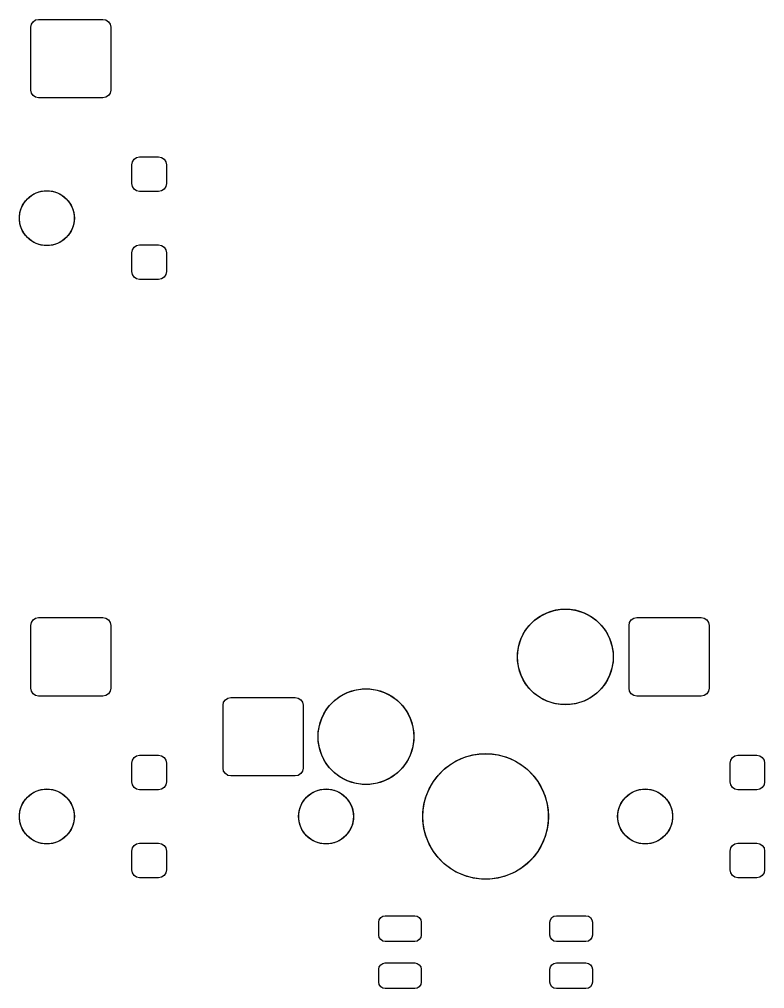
# Model space of a CAD drawing. Header units: millimetres. Extents: x 21 to 415, y -164 to -17.
# Drawn here: x 343.47 to 367.2, y -160.83 to -129.96 of the extents above; entities that cross this region are included whole.
import ezdxf

# ---------------------------------------------------------------- set-up
doc = ezdxf.new("R2010")
doc.units = ezdxf.units.MM
doc.layers.add('B.Mask', color=4, linetype='CONTINUOUS', true_color=0x02ffee)

msp = doc.modelspace()

# ---------------------------------------------------------------- linework, layer by layer
at = {"layer": 'B.Mask', "linetype": 'CONTINUOUS'}
for p, q in [((343.836375, -130.214375), (343.855405, -130.118704)), ((343.836375, -132.214375), (343.836375, -130.214375)), ((343.855405, -130.118704), (343.909598, -130.037598)), ((343.909598, -130.037598), (343.990704, -129.983405)), ((343.990704, -129.983405), (344.086375, -129.964375)), ((344.086375, -129.964375), (346.136375, -129.964375)), ((346.136375, -129.964375), (346.232046, -129.983405)), ((346.232046, -129.983405), (346.313152, -130.037598)), ((346.313152, -130.037598), (346.367345, -130.118704)), ((346.367345, -130.118704), (346.386375, -130.214375)), ((346.386375, -130.214375), (346.386375, -132.214375)), ((343.855405, -132.310046), (343.836375, -132.214375)), ((343.909598, -132.391152), (343.855405, -132.310046)), ((343.990704, -132.445345), (343.909598, -132.391152)), ((346.313152, -132.391152), (346.232046, -132.445345)), ((346.367345, -132.310046), (346.313152, -132.391152)), ((346.386375, -132.214375), (346.367345, -132.310046)), ((344.086375, -132.464375), (343.990704, -132.445345)), ((346.136375, -132.464375), (344.086375, -132.464375)), ((346.232046, -132.445345), (346.136375, -132.464375)), ((347.05375, -134.594375), (347.07278, -134.498704)), ((347.07278, -134.498704), (347.126973, -134.417598)), ((347.126973, -134.417598), (347.208079, -134.363405)), ((347.208079, -134.363405), (347.30375, -134.344375)), ((347.30375, -134.344375), (347.90375, -134.344375)), ((347.90375, -134.344375), (347.999421, -134.363405)), ((347.999421, -134.363405), (348.080527, -134.417598)), ((348.080527, -134.417598), (348.13472, -134.498704)), ((348.13472, -134.498704), (348.15375, -134.594375)), ((347.05375, -135.194375), (347.05375, -134.594375)), ((348.15375, -134.594375), (348.15375, -135.194375)), ((343.936903, -135.522694), (344.095376, -135.457052)), ((344.095376, -135.457052), (344.26361, -135.423588)), ((344.26361, -135.423588), (344.43514, -135.423588)), ((344.43514, -135.423588), (344.603374, -135.457052)), ((344.603374, -135.457052), (344.761847, -135.522694)), ((347.07278, -135.290046), (347.05375, -135.194375)), ((347.126973, -135.371152), (347.07278, -135.290046)), ((347.208079, -135.425345), (347.126973, -135.371152)), ((347.30375, -135.444375), (347.208079, -135.425345)), ((347.90375, -135.444375), (347.30375, -135.444375)), ((347.999421, -135.425345), (347.90375, -135.444375)), ((348.080527, -135.371152), (347.999421, -135.425345)), ((348.13472, -135.290046), (348.080527, -135.371152)), ((348.15375, -135.194375), (348.13472, -135.290046)), ((343.577694, -135.881903), (343.672991, -135.739281)), ((343.672991, -135.739281), (343.794281, -135.617991)), ((343.794281, -135.617991), (343.936903, -135.522694)), ((344.761847, -135.522694), (344.904469, -135.617991)), ((344.904469, -135.617991), (345.025759, -135.739281)), ((345.025759, -135.739281), (345.121056, -135.881903)), ((343.478588, -136.20861), (343.512052, -136.040376)), ((343.512052, -136.040376), (343.577694, -135.881903)), ((345.121056, -135.881903), (345.186698, -136.040376)), ((345.186698, -136.040376), (345.220162, -136.20861)), ((343.478588, -136.38014), (343.478588, -136.20861)), ((343.512052, -136.548374), (343.478588, -136.38014)), ((345.220162, -136.38014), (345.186698, -136.548374)), ((345.220162, -136.20861), (345.220162, -136.38014)), ((343.577694, -136.706847), (343.512052, -136.548374)), ((343.672991, -136.849469), (343.577694, -136.706847)), ((345.121056, -136.706847), (345.025759, -136.849469)), ((345.186698, -136.548374), (345.121056, -136.706847)), ((343.794281, -136.970759), (343.672991, -136.849469)), ((343.936903, -137.066056), (343.794281, -136.970759)), ((344.904469, -136.970759), (344.761847, -137.066056)), ((345.025759, -136.849469), (344.904469, -136.970759)), ((344.095376, -137.131698), (343.936903, -137.066056)), ((344.26361, -137.165162), (344.095376, -137.131698)), ((344.43514, -137.165162), (344.26361, -137.165162)), ((344.603374, -137.131698), (344.43514, -137.165162)), ((344.761847, -137.066056), (344.603374, -137.131698)), ((347.05375, -137.394375), (347.07278, -137.298704)), ((347.07278, -137.298704), (347.126973, -137.217598)), ((347.126973, -137.217598), (347.208079, -137.163405)), ((347.208079, -137.163405), (347.30375, -137.144375)), ((347.30375, -137.144375), (347.90375, -137.144375)), ((347.90375, -137.144375), (347.999421, -137.163405)), ((347.999421, -137.163405), (348.080527, -137.217598)), ((348.080527, -137.217598), (348.13472, -137.298704)), ((348.13472, -137.298704), (348.15375, -137.394375)), ((347.05375, -137.994375), (347.05375, -137.394375)), ((348.15375, -137.394375), (348.15375, -137.994375)), ((347.07278, -138.090046), (347.05375, -137.994375)), ((347.126973, -138.171152), (347.07278, -138.090046)), ((347.208079, -138.225345), (347.126973, -138.171152)), ((347.30375, -138.244375), (347.208079, -138.225345)), ((347.90375, -138.244375), (347.30375, -138.244375)), ((347.999421, -138.225345), (347.90375, -138.244375)), ((348.080527, -138.171152), (347.999421, -138.225345)), ((348.13472, -138.090046), (348.080527, -138.171152)), ((348.15375, -137.994375), (348.13472, -138.090046)), ((360.503371, -148.781511), (360.739725, -148.744076)), ((360.739725, -148.744076), (360.979025, -148.744076)), ((360.979025, -148.744076), (361.215379, -148.781511)), ((343.909598, -149.087598), (343.990704, -149.033405)), ((343.990704, -149.033405), (344.086375, -149.014375)), ((344.086375, -149.014375), (346.136375, -149.014375)), ((346.136375, -149.014375), (346.232046, -149.033405)), ((346.232046, -149.033405), (346.313152, -149.087598)), ((359.868967, -149.104756), (360.062565, -148.964099)), ((360.062565, -148.964099), (360.275783, -148.855459)), ((360.275783, -148.855459), (360.503371, -148.781511)), ((361.215379, -148.781511), (361.442967, -148.855459)), ((361.442967, -148.855459), (361.656185, -148.964099)), ((361.656185, -148.964099), (361.849783, -149.104756)), ((362.959598, -149.087598), (363.040704, -149.033405)), ((363.040704, -149.033405), (363.136375, -149.014375)), ((363.136375, -149.014375), (365.186375, -149.014375)), ((365.186375, -149.014375), (365.282046, -149.033405)), ((365.282046, -149.033405), (365.363152, -149.087598)), ((343.836375, -149.264375), (343.855405, -149.168704)), ((343.836375, -151.264375), (343.836375, -149.264375)), ((343.855405, -149.168704), (343.909598, -149.087598)), ((346.313152, -149.087598), (346.367345, -149.168704)), ((346.367345, -149.168704), (346.386375, -149.264375)), ((346.386375, -149.264375), (346.386375, -151.264375)), ((359.559099, -149.467565), (359.699756, -149.273967)), ((359.699756, -149.273967), (359.868967, -149.104756)), ((361.849783, -149.104756), (362.018994, -149.273967)), ((362.018994, -149.273967), (362.159651, -149.467565)), ((362.886375, -149.264375), (362.905405, -149.168704)), ((362.886375, -151.264375), (362.886375, -149.264375)), ((362.905405, -149.168704), (362.959598, -149.087598)), ((365.363152, -149.087598), (365.417345, -149.168704)), ((365.417345, -149.168704), (365.436375, -149.264375)), ((365.436375, -149.264375), (365.436375, -151.264375)), ((359.450459, -149.680783), (359.559099, -149.467565)), ((362.159651, -149.467565), (362.268291, -149.680783)), ((359.339076, -150.144725), (359.376511, -149.908371)), ((359.376511, -149.908371), (359.450459, -149.680783)), ((362.268291, -149.680783), (362.342239, -149.908371)), ((362.342239, -149.908371), (362.379674, -150.144725)), ((359.339076, -150.384025), (359.339076, -150.144725)), ((362.379674, -150.144725), (362.379674, -150.384025)), ((359.376511, -150.620379), (359.339076, -150.384025)), ((362.379674, -150.384025), (362.342239, -150.620379)), ((359.450459, -150.847967), (359.376511, -150.620379)), ((359.559099, -151.061185), (359.450459, -150.847967)), ((362.268291, -150.847967), (362.159651, -151.061185)), ((362.342239, -150.620379), (362.268291, -150.847967)), ((359.699756, -151.254783), (359.559099, -151.061185)), ((362.159651, -151.061185), (362.018994, -151.254783)), ((343.855405, -151.360046), (343.836375, -151.264375)), ((343.909598, -151.441152), (343.855405, -151.360046)), ((343.990704, -151.495345), (343.909598, -151.441152)), ((344.086375, -151.514375), (343.990704, -151.495345)), ((346.136375, -151.514375), (344.086375, -151.514375)), ((346.232046, -151.495345), (346.136375, -151.514375)), ((346.313152, -151.441152), (346.232046, -151.495345)), ((346.367345, -151.360046), (346.313152, -151.441152)), ((346.386375, -151.264375), (346.367345, -151.360046)), ((353.518967, -151.644756), (353.712565, -151.504099)), ((353.712565, -151.504099), (353.925783, -151.395459)), ((353.925783, -151.395459), (354.153371, -151.321511)), ((354.153371, -151.321511), (354.389725, -151.284076)), ((354.389725, -151.284076), (354.629025, -151.284076)), ((354.629025, -151.284076), (354.865379, -151.321511)), ((354.865379, -151.321511), (355.092967, -151.395459)), ((355.092967, -151.395459), (355.306185, -151.504099)), ((355.306185, -151.504099), (355.499783, -151.644756)), ((359.868967, -151.423994), (359.699756, -151.254783)), ((360.062565, -151.564651), (359.868967, -151.423994)), ((361.849783, -151.423994), (361.656185, -151.564651)), ((362.018994, -151.254783), (361.849783, -151.423994)), ((362.905405, -151.360046), (362.886375, -151.264375)), ((362.959598, -151.441152), (362.905405, -151.360046)), ((363.040704, -151.495345), (362.959598, -151.441152)), ((363.136375, -151.514375), (363.040704, -151.495345)), ((365.186375, -151.514375), (363.136375, -151.514375)), ((365.282046, -151.495345), (365.186375, -151.514375)), ((365.363152, -151.441152), (365.282046, -151.495345)), ((365.417345, -151.360046), (365.363152, -151.441152)), ((365.436375, -151.264375), (365.417345, -151.360046)), ((349.959375, -151.804375), (349.978405, -151.708704)), ((349.959375, -153.804375), (349.959375, -151.804375)), ((349.978405, -151.708704), (350.032598, -151.627598)), ((350.032598, -151.627598), (350.113704, -151.573405)), ((350.113704, -151.573405), (350.209375, -151.554375)), ((350.209375, -151.554375), (352.259375, -151.554375)), ((352.259375, -151.554375), (352.355046, -151.573405)), ((352.355046, -151.573405), (352.436152, -151.627598)), ((352.436152, -151.627598), (352.490345, -151.708704)), ((352.490345, -151.708704), (352.509375, -151.804375)), ((352.509375, -151.804375), (352.509375, -153.804375)), ((353.209099, -152.007565), (353.349756, -151.813967)), ((353.349756, -151.813967), (353.518967, -151.644756)), ((355.499783, -151.644756), (355.668994, -151.813967)), ((355.668994, -151.813967), (355.809651, -152.007565)), ((360.275783, -151.673291), (360.062565, -151.564651)), ((360.503371, -151.747239), (360.275783, -151.673291)), ((360.739725, -151.784674), (360.503371, -151.747239)), ((360.979025, -151.784674), (360.739725, -151.784674)), ((361.215379, -151.747239), (360.979025, -151.784674)), ((361.442967, -151.673291), (361.215379, -151.747239)), ((361.656185, -151.564651), (361.442967, -151.673291)), ((353.100459, -152.220783), (353.209099, -152.007565)), ((355.809651, -152.007565), (355.918291, -152.220783)), ((352.989076, -152.684725), (353.026511, -152.448371)), ((353.026511, -152.448371), (353.100459, -152.220783)), ((355.918291, -152.220783), (355.992239, -152.448371)), ((355.992239, -152.448371), (356.029674, -152.684725)), ((352.989076, -152.924025), (352.989076, -152.684725)), ((356.029674, -152.684725), (356.029674, -152.924025)), ((353.026511, -153.160379), (352.989076, -152.924025)), ((356.029674, -152.924025), (355.992239, -153.160379)), ((353.100459, -153.387967), (353.026511, -153.160379)), ((355.992239, -153.160379), (355.918291, -153.387967)), ((357.676496, -153.450515), (357.929194, -153.382804)), ((357.929194, -153.382804), (358.188569, -153.348657)), ((358.188569, -153.348657), (358.450181, -153.348657)), ((358.450181, -153.348657), (358.709556, -153.382804)), ((358.709556, -153.382804), (358.962254, -153.450515)), ((347.05375, -153.644375), (347.07278, -153.548704)), ((347.05375, -154.244375), (347.05375, -153.644375)), ((347.07278, -153.548704), (347.126973, -153.467598)), ((347.126973, -153.467598), (347.208079, -153.413405)), ((347.208079, -153.413405), (347.30375, -153.394375)), ((347.30375, -153.394375), (347.90375, -153.394375)), ((347.90375, -153.394375), (347.999421, -153.413405)), ((347.999421, -153.413405), (348.080527, -153.467598)), ((348.080527, -153.467598), (348.13472, -153.548704)), ((348.13472, -153.548704), (348.15375, -153.644375)), ((348.15375, -153.644375), (348.15375, -154.244375)), ((353.209099, -153.601185), (353.100459, -153.387967)), ((353.349756, -153.794783), (353.209099, -153.601185)), ((355.809651, -153.601185), (355.668994, -153.794783)), ((355.918291, -153.387967), (355.809651, -153.601185)), ((357.000683, -153.840695), (357.208235, -153.681436)), ((357.208235, -153.681436), (357.434798, -153.55063)), ((357.434798, -153.55063), (357.676496, -153.450515)), ((358.962254, -153.450515), (359.203952, -153.55063)), ((359.203952, -153.55063), (359.430515, -153.681436)), ((359.430515, -153.681436), (359.638067, -153.840695)), ((366.10375, -153.644375), (366.12278, -153.548704)), ((366.10375, -154.244375), (366.10375, -153.644375)), ((366.12278, -153.548704), (366.176973, -153.467598)), ((366.176973, -153.467598), (366.258079, -153.413405)), ((366.258079, -153.413405), (366.35375, -153.394375)), ((366.35375, -153.394375), (366.95375, -153.394375)), ((366.95375, -153.394375), (367.049421, -153.413405)), ((367.049421, -153.413405), (367.130527, -153.467598)), ((367.130527, -153.467598), (367.18472, -153.548704)), ((367.18472, -153.548704), (367.20375, -153.644375)), ((367.20375, -153.644375), (367.20375, -154.244375)), ((349.978405, -153.900046), (349.959375, -153.804375)), ((350.032598, -153.981152), (349.978405, -153.900046)), ((350.113704, -154.035345), (350.032598, -153.981152)), ((352.436152, -153.981152), (352.355046, -154.035345)), ((352.490345, -153.900046), (352.436152, -153.981152)), ((352.509375, -153.804375), (352.490345, -153.900046)), ((353.518967, -153.963994), (353.349756, -153.794783)), ((353.712565, -154.104651), (353.518967, -153.963994)), ((355.499783, -153.963994), (355.306185, -154.104651)), ((355.668994, -153.794783), (355.499783, -153.963994)), ((356.815695, -154.025683), (357.000683, -153.840695)), ((359.638067, -153.840695), (359.823055, -154.025683)), ((347.07278, -154.340046), (347.05375, -154.244375)), ((348.15375, -154.244375), (348.13472, -154.340046)), ((350.209375, -154.054375), (350.113704, -154.035345)), ((352.259375, -154.054375), (350.209375, -154.054375)), ((352.355046, -154.035345), (352.259375, -154.054375)), ((353.925783, -154.213291), (353.712565, -154.104651)), ((354.153371, -154.287239), (353.925783, -154.213291)), ((354.389725, -154.324674), (354.153371, -154.287239)), ((354.865379, -154.287239), (354.629025, -154.324674)), ((355.092967, -154.213291), (354.865379, -154.287239)), ((355.306185, -154.104651), (355.092967, -154.213291)), ((356.52563, -154.459798), (356.656436, -154.233235)), ((356.656436, -154.233235), (356.815695, -154.025683)), ((359.823055, -154.025683), (359.982314, -154.233235)), ((359.982314, -154.233235), (360.11312, -154.459798)), ((366.12278, -154.340046), (366.10375, -154.244375)), ((367.20375, -154.244375), (367.18472, -154.340046)), ((343.794281, -154.667991), (343.936903, -154.572694)), ((343.936903, -154.572694), (344.095376, -154.507052)), ((344.095376, -154.507052), (344.26361, -154.473588)), ((344.26361, -154.473588), (344.43514, -154.473588)), ((344.43514, -154.473588), (344.603374, -154.507052)), ((344.603374, -154.507052), (344.761847, -154.572694)), ((344.761847, -154.572694), (344.904469, -154.667991)), ((347.126973, -154.421152), (347.07278, -154.340046)), ((347.208079, -154.475345), (347.126973, -154.421152)), ((347.30375, -154.494375), (347.208079, -154.475345)), ((347.90375, -154.494375), (347.30375, -154.494375)), ((347.999421, -154.475345), (347.90375, -154.494375)), ((348.080527, -154.421152), (347.999421, -154.475345)), ((348.13472, -154.340046), (348.080527, -154.421152)), ((352.684281, -154.667991), (352.826903, -154.572694)), ((352.826903, -154.572694), (352.985376, -154.507052)), ((352.985376, -154.507052), (353.15361, -154.473588)), ((353.15361, -154.473588), (353.32514, -154.473588)), ((353.32514, -154.473588), (353.493374, -154.507052)), ((353.493374, -154.507052), (353.651847, -154.572694)), ((353.651847, -154.572694), (353.794469, -154.667991)), ((354.629025, -154.324674), (354.389725, -154.324674)), ((356.425515, -154.701496), (356.52563, -154.459798)), ((360.11312, -154.459798), (360.213235, -154.701496)), ((362.844281, -154.667991), (362.986903, -154.572694)), ((362.986903, -154.572694), (363.145376, -154.507052)), ((363.145376, -154.507052), (363.31361, -154.473588)), ((363.31361, -154.473588), (363.48514, -154.473588)), ((363.48514, -154.473588), (363.653374, -154.507052)), ((363.653374, -154.507052), (363.811847, -154.572694)), ((363.811847, -154.572694), (363.954469, -154.667991)), ((366.176973, -154.421152), (366.12278, -154.340046)), ((366.258079, -154.475345), (366.176973, -154.421152)), ((366.35375, -154.494375), (366.258079, -154.475345)), ((366.95375, -154.494375), (366.35375, -154.494375)), ((367.049421, -154.475345), (366.95375, -154.494375)), ((367.130527, -154.421152), (367.049421, -154.475345)), ((367.18472, -154.340046), (367.130527, -154.421152)), ((343.577694, -154.931903), (343.672991, -154.789281)), ((343.672991, -154.789281), (343.794281, -154.667991)), ((344.904469, -154.667991), (345.025759, -154.789281)), ((345.025759, -154.789281), (345.121056, -154.931903)), ((352.467694, -154.931903), (352.562991, -154.789281)), ((352.562991, -154.789281), (352.684281, -154.667991)), ((353.794469, -154.667991), (353.915759, -154.789281)), ((353.915759, -154.789281), (354.011056, -154.931903)), ((356.357804, -154.954194), (356.425515, -154.701496)), ((360.213235, -154.701496), (360.280946, -154.954194)), ((362.627694, -154.931903), (362.722991, -154.789281)), ((362.722991, -154.789281), (362.844281, -154.667991)), ((363.954469, -154.667991), (364.075759, -154.789281)), ((364.075759, -154.789281), (364.171056, -154.931903)), ((343.478588, -155.25861), (343.512052, -155.090376)), ((343.512052, -155.090376), (343.577694, -154.931903)), ((345.121056, -154.931903), (345.186698, -155.090376)), ((345.186698, -155.090376), (345.220162, -155.25861)), ((352.368588, -155.25861), (352.402052, -155.090376)), ((352.402052, -155.090376), (352.467694, -154.931903)), ((354.011056, -154.931903), (354.076698, -155.090376)), ((354.076698, -155.090376), (354.110162, -155.25861)), ((356.323657, -155.213569), (356.357804, -154.954194)), ((356.323657, -155.475181), (356.323657, -155.213569)), ((360.280946, -154.954194), (360.315093, -155.213569)), ((360.315093, -155.213569), (360.315093, -155.475181)), ((362.528588, -155.25861), (362.562052, -155.090376)), ((362.562052, -155.090376), (362.627694, -154.931903)), ((364.171056, -154.931903), (364.236698, -155.090376)), ((364.236698, -155.090376), (364.270162, -155.25861)), ((343.478588, -155.43014), (343.478588, -155.25861)), ((343.512052, -155.598374), (343.478588, -155.43014)), ((345.220162, -155.43014), (345.186698, -155.598374)), ((345.220162, -155.25861), (345.220162, -155.43014)), ((352.368588, -155.43014), (352.368588, -155.25861)), ((352.402052, -155.598374), (352.368588, -155.43014)), ((354.110162, -155.43014), (354.076698, -155.598374)), ((354.110162, -155.25861), (354.110162, -155.43014)), ((356.357804, -155.734556), (356.323657, -155.475181)), ((360.315093, -155.475181), (360.280946, -155.734556)), ((362.528588, -155.43014), (362.528588, -155.25861)), ((362.562052, -155.598374), (362.528588, -155.43014)), ((364.270162, -155.43014), (364.236698, -155.598374)), ((364.270162, -155.25861), (364.270162, -155.43014)), ((343.577694, -155.756847), (343.512052, -155.598374)), ((343.672991, -155.899469), (343.577694, -155.756847)), ((345.121056, -155.756847), (345.025759, -155.899469)), ((345.186698, -155.598374), (345.121056, -155.756847)), ((352.467694, -155.756847), (352.402052, -155.598374)), ((352.562991, -155.899469), (352.467694, -155.756847)), ((354.011056, -155.756847), (353.915759, -155.899469)), ((354.076698, -155.598374), (354.011056, -155.756847)), ((356.425515, -155.987254), (356.357804, -155.734556)), ((360.280946, -155.734556), (360.213235, -155.987254)), ((362.627694, -155.756847), (362.562052, -155.598374)), ((362.722991, -155.899469), (362.627694, -155.756847)), ((364.171056, -155.756847), (364.075759, -155.899469)), ((364.236698, -155.598374), (364.171056, -155.756847)), ((343.794281, -156.020759), (343.672991, -155.899469)), ((343.936903, -156.116056), (343.794281, -156.020759)), ((344.095376, -156.181698), (343.936903, -156.116056)), ((344.761847, -156.116056), (344.603374, -156.181698)), ((344.904469, -156.020759), (344.761847, -156.116056)), ((345.025759, -155.899469), (344.904469, -156.020759)), ((352.684281, -156.020759), (352.562991, -155.899469)), ((352.826903, -156.116056), (352.684281, -156.020759)), ((352.985376, -156.181698), (352.826903, -156.116056)), ((353.651847, -156.116056), (353.493374, -156.181698)), ((353.794469, -156.020759), (353.651847, -156.116056)), ((353.915759, -155.899469), (353.794469, -156.020759)), ((356.52563, -156.228952), (356.425515, -155.987254)), ((360.213235, -155.987254), (360.11312, -156.228952)), ((362.844281, -156.020759), (362.722991, -155.899469)), ((362.986903, -156.116056), (362.844281, -156.020759)), ((363.145376, -156.181698), (362.986903, -156.116056)), ((363.811847, -156.116056), (363.653374, -156.181698)), ((363.954469, -156.020759), (363.811847, -156.116056)), ((364.075759, -155.899469), (363.954469, -156.020759)), ((344.26361, -156.215162), (344.095376, -156.181698)), ((344.43514, -156.215162), (344.26361, -156.215162)), ((344.603374, -156.181698), (344.43514, -156.215162)), ((347.05375, -156.444375), (347.07278, -156.348704)), ((347.05375, -157.044375), (347.05375, -156.444375)), ((347.07278, -156.348704), (347.126973, -156.267598)), ((347.126973, -156.267598), (347.208079, -156.213405)), ((347.208079, -156.213405), (347.30375, -156.194375)), ((347.30375, -156.194375), (347.90375, -156.194375)), ((347.90375, -156.194375), (347.999421, -156.213405)), ((347.999421, -156.213405), (348.080527, -156.267598)), ((348.080527, -156.267598), (348.13472, -156.348704)), ((348.13472, -156.348704), (348.15375, -156.444375)), ((348.15375, -156.444375), (348.15375, -157.044375)), ((353.15361, -156.215162), (352.985376, -156.181698)), ((353.32514, -156.215162), (353.15361, -156.215162)), ((353.493374, -156.181698), (353.32514, -156.215162)), ((356.656436, -156.455515), (356.52563, -156.228952)), ((356.815695, -156.663067), (356.656436, -156.455515)), ((359.982314, -156.455515), (359.823055, -156.663067)), ((360.11312, -156.228952), (359.982314, -156.455515)), ((363.31361, -156.215162), (363.145376, -156.181698)), ((363.48514, -156.215162), (363.31361, -156.215162)), ((363.653374, -156.181698), (363.48514, -156.215162)), ((366.10375, -156.444375), (366.12278, -156.348704)), ((366.10375, -157.044375), (366.10375, -156.444375)), ((366.12278, -156.348704), (366.176973, -156.267598)), ((366.176973, -156.267598), (366.258079, -156.213405)), ((366.258079, -156.213405), (366.35375, -156.194375)), ((366.35375, -156.194375), (366.95375, -156.194375)), ((366.95375, -156.194375), (367.049421, -156.213405)), ((367.049421, -156.213405), (367.130527, -156.267598)), ((367.130527, -156.267598), (367.18472, -156.348704)), ((367.18472, -156.348704), (367.20375, -156.444375)), ((367.20375, -156.444375), (367.20375, -157.044375)), ((357.000683, -156.848055), (356.815695, -156.663067)), ((359.823055, -156.663067), (359.638067, -156.848055)), ((347.07278, -157.140046), (347.05375, -157.044375)), ((348.15375, -157.044375), (348.13472, -157.140046)), ((357.208235, -157.007314), (357.000683, -156.848055)), ((357.434798, -157.13812), (357.208235, -157.007314)), ((359.430515, -157.007314), (359.203952, -157.13812)), ((359.638067, -156.848055), (359.430515, -157.007314)), ((366.12278, -157.140046), (366.10375, -157.044375)), ((367.20375, -157.044375), (367.18472, -157.140046)), ((347.126973, -157.221152), (347.07278, -157.140046)), ((347.208079, -157.275345), (347.126973, -157.221152)), ((347.30375, -157.294375), (347.208079, -157.275345)), ((347.90375, -157.294375), (347.30375, -157.294375)), ((347.999421, -157.275345), (347.90375, -157.294375)), ((348.080527, -157.221152), (347.999421, -157.275345)), ((348.13472, -157.140046), (348.080527, -157.221152)), ((357.676496, -157.238235), (357.434798, -157.13812)), ((357.929194, -157.305946), (357.676496, -157.238235)), ((358.188569, -157.340093), (357.929194, -157.305946)), ((358.450181, -157.340093), (358.188569, -157.340093)), ((358.709556, -157.305946), (358.450181, -157.340093)), ((358.962254, -157.238235), (358.709556, -157.305946)), ((359.203952, -157.13812), (358.962254, -157.238235)), ((366.176973, -157.221152), (366.12278, -157.140046)), ((366.258079, -157.275345), (366.176973, -157.221152)), ((366.35375, -157.294375), (366.258079, -157.275345)), ((366.95375, -157.294375), (366.35375, -157.294375)), ((367.049421, -157.275345), (366.95375, -157.294375)), ((367.130527, -157.221152), (367.049421, -157.275345)), ((367.18472, -157.140046), (367.130527, -157.221152)), ((354.93498, -158.6328), (354.979418, -158.566293)), ((354.979418, -158.566293), (355.045925, -158.521855)), ((355.045925, -158.521855), (355.124375, -158.50625)), ((355.124375, -158.50625), (356.064375, -158.50625)), ((356.064375, -158.50625), (356.142825, -158.521855)), ((356.142825, -158.521855), (356.209332, -158.566293)), ((356.209332, -158.566293), (356.25377, -158.6328)), ((360.38498, -158.6328), (360.429418, -158.566293)), ((360.429418, -158.566293), (360.495925, -158.521855)), ((360.495925, -158.521855), (360.574375, -158.50625)), ((360.574375, -158.50625), (361.514375, -158.50625)), ((361.514375, -158.50625), (361.592825, -158.521855)), ((361.592825, -158.521855), (361.659332, -158.566293)), ((361.659332, -158.566293), (361.70377, -158.6328)), ((354.919375, -158.71125), (354.93498, -158.6328)), ((354.919375, -159.12125), (354.919375, -158.71125)), ((356.25377, -158.6328), (356.269375, -158.71125)), ((356.269375, -158.71125), (356.269375, -159.12125)), ((360.369375, -158.71125), (360.38498, -158.6328)), ((360.369375, -159.12125), (360.369375, -158.71125)), ((361.70377, -158.6328), (361.719375, -158.71125)), ((361.719375, -158.71125), (361.719375, -159.12125)), ((354.93498, -159.1997), (354.919375, -159.12125)), ((354.979418, -159.266207), (354.93498, -159.1997)), ((356.25377, -159.1997), (356.209332, -159.266207)), ((356.269375, -159.12125), (356.25377, -159.1997)), ((360.38498, -159.1997), (360.369375, -159.12125)), ((360.429418, -159.266207), (360.38498, -159.1997)), ((361.70377, -159.1997), (361.659332, -159.266207)), ((361.719375, -159.12125), (361.70377, -159.1997)), ((355.045925, -159.310645), (354.979418, -159.266207)), ((355.124375, -159.32625), (355.045925, -159.310645)), ((356.064375, -159.32625), (355.124375, -159.32625)), ((356.142825, -159.310645), (356.064375, -159.32625)), ((356.209332, -159.266207), (356.142825, -159.310645)), ((360.495925, -159.310645), (360.429418, -159.266207)), ((360.574375, -159.32625), (360.495925, -159.310645)), ((361.514375, -159.32625), (360.574375, -159.32625)), ((361.592825, -159.310645), (361.514375, -159.32625)), ((361.659332, -159.266207), (361.592825, -159.310645)), ((354.919375, -160.21125), (354.93498, -160.1328)), ((354.93498, -160.1328), (354.979418, -160.066293)), ((354.979418, -160.066293), (355.045925, -160.021855)), ((355.045925, -160.021855), (355.124375, -160.00625)), ((355.124375, -160.00625), (356.064375, -160.00625)), ((356.064375, -160.00625), (356.142825, -160.021855)), ((356.142825, -160.021855), (356.209332, -160.066293)), ((356.209332, -160.066293), (356.25377, -160.1328)), ((356.25377, -160.1328), (356.269375, -160.21125)), ((360.369375, -160.21125), (360.38498, -160.1328)), ((360.38498, -160.1328), (360.429418, -160.066293)), ((360.429418, -160.066293), (360.495925, -160.021855)), ((360.495925, -160.021855), (360.574375, -160.00625)), ((360.574375, -160.00625), (361.514375, -160.00625)), ((361.514375, -160.00625), (361.592825, -160.021855)), ((361.592825, -160.021855), (361.659332, -160.066293)), ((361.659332, -160.066293), (361.70377, -160.1328)), ((361.70377, -160.1328), (361.719375, -160.21125)), ((354.919375, -160.62125), (354.919375, -160.21125)), ((356.269375, -160.21125), (356.269375, -160.62125)), ((360.369375, -160.62125), (360.369375, -160.21125)), ((361.719375, -160.21125), (361.719375, -160.62125)), ((354.93498, -160.6997), (354.919375, -160.62125)), ((354.979418, -160.766207), (354.93498, -160.6997)), ((355.045925, -160.810645), (354.979418, -160.766207)), ((356.209332, -160.766207), (356.142825, -160.810645)), ((356.25377, -160.6997), (356.209332, -160.766207)), ((356.269375, -160.62125), (356.25377, -160.6997)), ((360.38498, -160.6997), (360.369375, -160.62125)), ((360.429418, -160.766207), (360.38498, -160.6997)), ((360.495925, -160.810645), (360.429418, -160.766207)), ((361.659332, -160.766207), (361.592825, -160.810645)), ((361.70377, -160.6997), (361.659332, -160.766207)), ((361.719375, -160.62125), (361.70377, -160.6997)), ((355.124375, -160.82625), (355.045925, -160.810645)), ((356.064375, -160.82625), (355.124375, -160.82625)), ((356.142825, -160.810645), (356.064375, -160.82625)), ((360.574375, -160.82625), (360.495925, -160.810645)), ((361.514375, -160.82625), (360.574375, -160.82625)), ((361.592825, -160.810645), (361.514375, -160.82625))]:
    msp.add_line(p, q, dxfattribs=at)
at = {"layer": 'B.Mask'}
for centre, radius in [((344.349375, -136.294375), 0.875), ((344.349375, -136.294375), 0.874999), ((360.859375, -150.264375), 1.525), ((360.859375, -150.264375), 1.524999), ((354.509375, -152.804375), 1.525), ((354.509375, -152.804375), 1.524999), ((358.319375, -155.344375), 2), ((358.319375, -155.344375), 1.999999), ((344.349375, -155.344375), 0.875), ((344.349375, -155.344375), 0.874999), ((353.239375, -155.344375), 0.875), ((353.239375, -155.344375), 0.874999), ((363.399375, -155.344375), 0.875), ((363.399375, -155.344375), 0.874999)]:
    msp.add_circle(centre, radius, dxfattribs=at)

doc.saveas('drawing.dxf')
